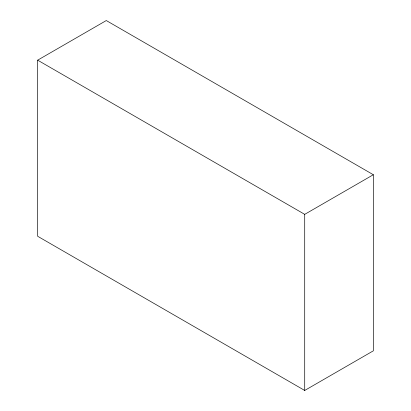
<?xml version="1.0" encoding="UTF-8"?>
<svg xmlns="http://www.w3.org/2000/svg" width="411" height="411" viewBox="0 0 411 411"><rect width="100%" height="100%" fill="white"/><g stroke="black" fill="none" stroke-linecap="round" stroke-linejoin="round"><path stroke-width="0.62" d="M37.658 60.17L106.285 20.55L373.342 174.732L373.342 350.83L304.715 390.45L37.658 236.268L37.658 60.17L304.715 214.352L373.342 174.732M304.715 214.352L304.715 390.45"/></g></svg>
